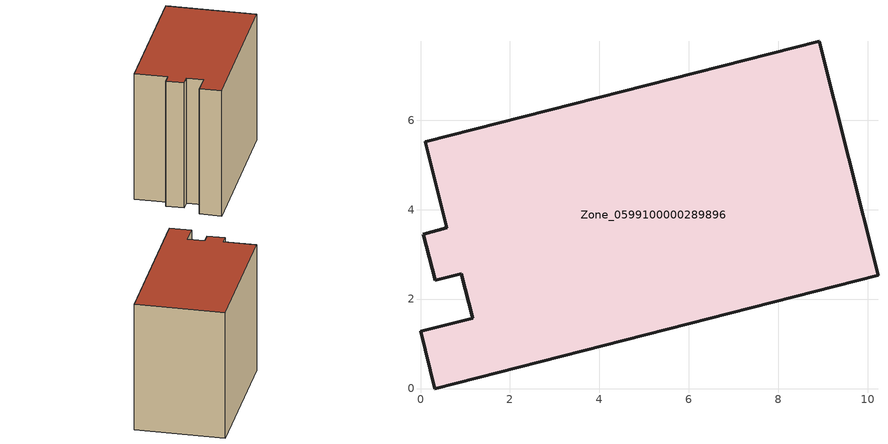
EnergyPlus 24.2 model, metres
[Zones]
Zone_0599100000289896
 floor ground (C_G): 8.92,7.76 10.23,2.53 0.32,0 0,1.28 1.17,1.57 0.91,2.57 0.33,2.42 0.06,3.45 0.59,3.59 0.11,5.52 z0
 wall outside (C_F): 0.59,3.59 0.06,3.45 0.33,2.42 0.91,2.57 1.17,1.57 0,1.28 0.32,0 10.23,2.53 8.92,7.76 0.11,5.52 0.59,3.59 z0:8.05
 roof outside (C_R): 8.92,7.76 0.11,5.52 0.59,3.59 0.06,3.45 0.33,2.42 0.91,2.57 1.17,1.57 0,1.28 0.32,0 10.23,2.53 z8.05
[BUILDING]
Pand.0599100000289896: North Axis=0; Terrain=City; Loads Convergence Tolerance Value=0.04; Temperature Convergence Tolerance Value=0.4; Solar Distribution=FullExterior; Maximum Number of Warmup Days=25; Minimum Number of Warmup Days=1
[Site:Location]
Rotterdam.The.Hague.AP_ZH_NLD Design_Conditions: Latitude=51.96; Longitude=4.45; Time Zone=1; Elevation=-4.5
[SITE:GROUNDTEMPERATURE:BUILDINGSURFACE]
18, 18, 18, 18, 18, 18, 18, 18, 18, 18, 18, 18
[MATERIAL] Thermal Absorptance=0.9; Solar Absorptance=0.7; Visible Absorptance=0.7
Name | Roughness | Thickness | Conductivity | Density | Specific Heat
G.TI.1975-1991 | MediumSmooth | 0.15 | 0.288461 | 540 | 1210
F.TI.1975-1991 | Rough | 0.3 | 0.230769 | 1920 | 840
R.TI.1975-1991 | MediumRough | 0.2 | 0.153846 | 1500 | 1000
[CONSTRUCTION]
C_G: G.TI.1975-1991
C_F: F.TI.1975-1991
C_R: R.TI.1975-1991
[ZONE]
Zone_0599100000289896: Type=1; Multiplier=1; Ceiling Height=Autocalculate; Volume=Autocalculate; Floor Area=autocalculate; Part of Total Floor Area=Yes
[ZONEINFILTRATION:DESIGNFLOWRATE]
Infil_Zone_0599100000289896: Zone or ZoneList or Space or SpaceList=Zone_0599100000289896; Schedule=AlwaysOn; Design Flow Rate Calculation Method=Flow/Area; Flow Rate per Floor Area=0.003; Constant Term Coefficient=1; Temperature Term Coefficient=0; Velocity Term Coefficient=0; Velocity Squared Term Coefficient=0
[HVACTEMPLATE:ZONE:IDEALLOADSAIRSYSTEM]
Zone_0599100000289896: Maximum Heating Supply Air Temperature=50; Minimum Cooling Supply Air Temperature=13; Maximum Heating Supply Air Humidity Ratio=0.0156; Minimum Cooling Supply Air Humidity Ratio=0.0077; Heating Limit=NoLimit; Cooling Limit=NoLimit; Dehumidification Control Type=ConstantSensibleHeatRatio; Cooling Sensible Heat Ratio=0.7; Dehumidification Setpoint=60; Humidification Control Type=None; Humidification Setpoint=30; Outdoor Air Method=None; Outdoor Air Flow Rate per Person=0.00944; Outdoor Air Flow Rate per Zone Floor Area=0; Outdoor Air Flow Rate per Zone=0; Demand Controlled Ventilation Type=None; Outdoor Air Economizer Type=NoEconomizer; Heat Recovery Type=None; Sensible Heat Recovery Effectiveness=0.7; Latent Heat Recovery Effectiveness=0.65
[ZONECONTROL:THERMOSTAT]
ThermostatControl_Zone_0599100000289896: Zone or ZoneList=Zone_0599100000289896; Control Type Schedule=DualSetpointControlType; Control 1=Thermostat_Zone_0599100000289896; Temperature Difference Between Cutout And Setpoint=0
[THERMOSTATSETPOINT:DUALSETPOINT]
Thermostat_Zone_0599100000289896: Heating Setpoint Temperature Schedule=HeatingSetpoint_Zone_0599100000289896; Cooling Setpoint Temperature Schedule=CoolingSetpoint_Zone_0599100000289896
[SCHEDULE:COMPACT]
HeatingSetpoint_Zone_0599100000289896: Through: 12/31, For: AllDays, Until: 24:00, 21
CoolingSetpoint_Zone_0599100000289896: Through: 12/31, For: AllDays, Until: 24:00, 24
DualSetpointControlType: Through: 12/31, For: AllDays, Until: 24:00, 4
AlwaysOn: Through: 12/31, For: AllDays, Until: 24:00, 1
